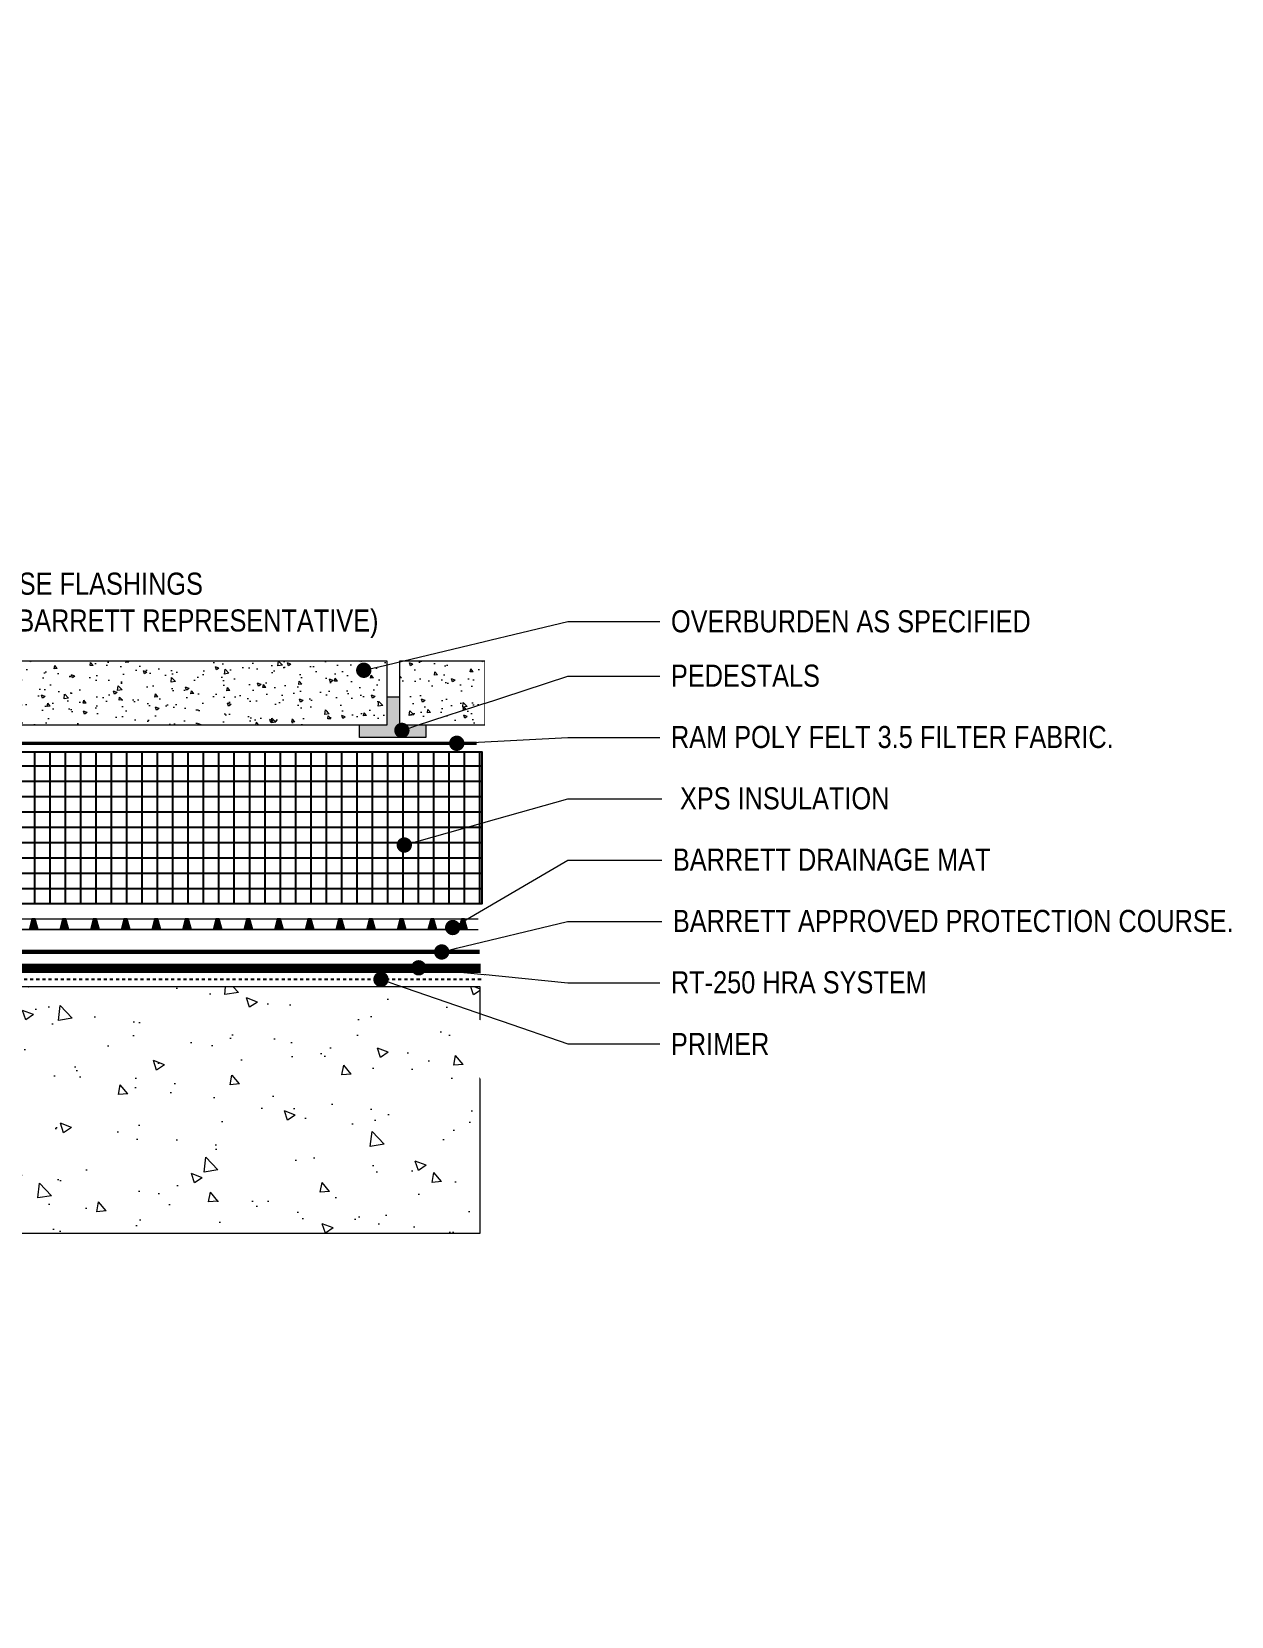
# Model space of a CAD drawing. Header units: inches. Extents: x -0.8 to 83.5, y -1.2 to 54.6.
# Drawn here: x 44.4 to 83.5, y 0 to 51.7 of the extents above; entities that cross this region are included whole.
import ezdxf
from ezdxf import colors
from ezdxf.entities.mleader import LeaderData, LeaderLine
from ezdxf.math import Vec2, Vec3

# ---------------------------------------------------------------- set-up
doc = ezdxf.new("R2010")
doc.units = ezdxf.units.IN
doc.header["$MEASUREMENT"] = 0
doc.set_wipeout_variables(frame=1)
for name, pattern in [('Dash', [0.25, 0.125, -0.125]), ('Dashed - Dense', [0.8, 0.5, -0.3]), ('DASHED2', [0.1875, 0.125, -0.0625]), ('Wipeout_Contour', [39.370079, 0, -39.370079])]:
    doc.linetypes.add(name, pattern=pattern)
for name, color, linetype, lineweight in [('Drainage Mat', 191, 'Continuous', 0), ('Others', 190, 'Continuous', 0), ('RAM POLY FELT 3.5 FILTER FABRIC.', 4, 'Dash', 0), ('RT-250 HRA SYSTEM LIQUID', 241, 'Continuous', 0), ('RT-250 HRA SYSTEM MESH', 3, 'Continuous', 0), ('Text', 20, 'Continuous', 0)]:
    doc.layers.add(name, color=color, linetype=linetype, lineweight=lineweight)
for name, color, linetype in [('Insulation Border', 8, 'Continuous'), ('Insulation Foam', 9, 'Continuous'), ('Primer', 32, 'DASHED2')]:
    doc.layers.add(name, color=color, linetype=linetype)
doc.layers.add('Protection Course', color=99, linetype='Dashed - Dense', lineweight=0, true_color=0x216123)
doc.styles.get("Standard").update_dxf_attribs({"font": ''})
doc.styles.get('Standard').set_extended_font_data('Arial Narrow')

# ---------------------------------------------------------------- blocks, each defined once
blk = doc.blocks.new('*U11')
at = {"layer": 'Drainage Mat'}
h = blk.add_hatch(color=256, dxfattribs=at)
h.dxf.hatch_style = 1
h.paths.add_polyline_path([(0.5, 0.343), (0.447, 0.343), (0.355, 0), (0.5, 0), (0.645, 0), (0.553, 0.343)])
at = {"layer": 'Drainage Mat', "linetype": 'Continuous'}
for points in [[(0, 0.343), (1, 0.343)], [(0, 0), (1, 0)]]:
    blk.add_lwpolyline(points, dxfattribs=at)
blk.add_lwpolyline([(0.5, 0.343), (0.447, 0.343), (0.355, 0), (0.5, 0), (0.645, 0), (0.553, 0.343)], close=True, dxfattribs=at)
blk = doc.blocks.new('*U12')
at = {"layer": 'Drainage Mat', "color": 0, "linetype": 'ByBlock', "lineweight": -2, "transparency": 16777216}
for p in [(16.997, 22.402), (17.997, 22.402), (18.997, 22.402), (19.997, 22.402), (20.997, 22.402), (21.997, 22.402), (22.997, 22.402), (23.997, 22.402), (24.997, 22.402), (25.997, 22.402), (26.997, 22.402), (27.997, 22.402), (28.997, 22.402), (29.997, 22.402), (30.997, 22.402), (31.997, 22.402), (32.997, 22.402), (33.997, 22.402), (34.997, 22.402), (35.997, 22.402), (36.997, 22.402), (37.997, 22.402), (38.997, 22.402), (39.997, 22.402), (40.997, 22.402), (41.997, 22.402), (42.997, 22.402), (43.997, 22.402), (44.997, 22.402), (45.997, 22.402), (46.997, 22.402), (47.997, 22.402), (48.997, 22.402), (49.997, 22.402), (50.997, 22.402), (51.997, 22.402), (52.997, 22.402), (53.997, 22.402), (54.997, 22.402), (55.997, 22.402), (56.997, 22.402), (57.997, 22.402)]:
    blk.add_blockref('*U11', p, dxfattribs=at)
blk = doc.blocks.new('_Dot')
at = {"color": 0, "linetype": 'ByBlock', "lineweight": -2}
blk.add_line((-0.5, 0), (-1, 0), dxfattribs=at)
at = {"color": 0, "linetype": 'ByBlock', "const_width": 0.5}
blk.add_lwpolyline([(-0.25, 0, 1), (0.25, 0, 1)], format="xyb", close=True, dxfattribs=at)

msp = doc.modelspace()

# ---------------------------------------------------------------- hatches: boundary and pattern name
at = {"layer": 'Insulation Foam'}
h = msp.add_hatch(dxfattribs=at)
h.set_pattern_fill('NET', color=256, scale=4)
h.set_pattern_definition([(0, (-101.4579, 22.73927), (0, 0.5), []), (90, (-101.4579, 22.73927), (-0.5, 3e-17), [])])
h.paths.add_polyline_path([(11.42505, 28.17715), (11.42053, 25.61849), (11.90284, 25.1051), (11.90043, 23.86533), (15.69695, 23.85697), (17.50429, 23.24768), (59.12614, 23.24852), (59.12614, 28.17715)])
at = {"layer": 'Others'}
h = msp.add_hatch(dxfattribs=at)
h.set_pattern_fill('CONCRETE___STRUCTURAL_0002', color=256, style=0, pattern_type=2)
h.set_pattern_definition([(130, (50.5038, 13.5372), (3.64368, 0.31878), [0.381, -4.191]), (185, (50.5038, 13.5372), (0.70486, 3.82114), [0.3048, -3.3528]), (79.5486, (50.2, 13.5107), (-2.93883, 3.50235), [0.3238, -3.5618]), (133.816, (50.5038, 14.553), (5.4216, 0.84084), [0.5715, -6.2865]), (83.364, (50.052, 14.483), (-4.7481, 4.9485), [0.4857, -5.3427]), (188.816, (50.504, 14.553), (-4.7481, 4.9485), [0.4572, -5.0292]), (159, (49.9958, 14.2992), (3.03229, 2.0453), [0.381, -4.191]), (214, (49.9958, 14.2992), (-1.23604, 3.68376), [0.3048, -3.3528]), (108.5486, (49.743, 14.1288), (-4.26833, 1.63845), [0.3238, -3.5618]), (142.5, (50.5038, 13.5372), (-0.061772, 1.6911), [0, -3.31216, 0, -3.4036, 0, -3.3655]), (172.5, (50.5038, 13.5372), (-1.336393, 2.00361), [0, -1.94056, 0, -3.23596, 0, -1.2827]), (212.5, (51.6366, 13.5372), (2.711818, 0.11458), [0, -1.27, 0, -3.9624, 0, -5.2578]), (222.5, (52.1446, 13.5372), (-2.96259, 0.50853), [0, -1.651, 0, -2.63144, 0, -3.7338])])
h.paths.add_polyline_path([(0, 51.67693), (0, 0), (10.38484, 0), (10.38484, 12.49453), (59.05712, 12.49453), (59.05712, 20.52485), (10.38484, 20.52485), (10.38484, 51.67693)])
h = msp.add_hatch(dxfattribs=at)
h.set_pattern_fill('CONCRETE___STRUCTURAL_0002', color=256, style=0, pattern_type=2)
h.set_pattern_definition([(130, (47.3801, 29.8841), (1.17164, 0.10251), [0.12251, -1.34764]), (185, (47.3801, 29.8841), (0.22665, 1.2287), [0.09801, -1.07811]), (79.549, (47.2825, 29.8756), (-0.945, 1.1262), [0.10412, -1.14531]), (133.816, (47.3801, 30.2108), (1.74334, 0.27037), [0.18377, -2.02145]), (83.364, (47.2348, 30.1883), (-1.52677, 1.59122), [0.15618, -1.71797]), (188.816, (47.38, 30.2108), (-1.52677, 1.59122), [0.147, -1.61716]), (159, (47.2167, 30.1291), (0.97505, 0.65768), [0.12251, -1.34764]), (214, (47.2167, 30.1291), (-0.39745, 1.18453), [0.09801, -1.07811]), (108.549, (47.1355, 30.0743), (-1.3725, 0.52685), [0.10412, -1.14531]), (142.5, (47.3801, 29.8841), (-0.019863, 0.543781), [0, -1.06504, 0, -1.094443, 0, -1.082192]), (172.5, (47.3801, 29.8841), (-0.429723, 0.64427), [0, -0.623996, 0, -1.040538, 0, -0.412458]), (212.5, (47.74436, 29.8841), (0.871998, 0.036843), [0, -0.408374, 0, -1.27413, 0, -1.69067]), (222.5, (47.9077, 29.8841), (-0.95263, 0.16352), [0, -0.530887, 0, -0.84615, 0, -1.20062])])
h.paths.add_polyline_path([(56.02383, 31.15265), (41.69091, 31.15265), (41.69091, 29.07491), (56.02383, 29.07491)])
h = msp.add_hatch(dxfattribs=at)
h.set_pattern_fill('CONCRETE___STRUCTURAL_0002', color=256, style=0, pattern_type=2)
h.set_pattern_definition([(130, (62.1204, 29.8841), (1.17164, 0.1025), [0.12251, -1.34764]), (185, (62.1204, 29.8841), (0.22665, 1.2287), [0.098, -1.0781]), (79.549, (62.0228, 29.8756), (-0.945, 1.1262), [0.10412, -1.14531]), (133.816, (62.1204, 30.2108), (1.74334, 0.27037), [0.18377, -2.02145]), (83.364, (61.9751, 30.1883), (-1.52677, 1.5912), [0.1562, -1.71797]), (188.816, (62.1204, 30.2108), (-1.52677, 1.5912), [0.147, -1.61716]), (159, (61.9571, 30.1291), (0.97505, 0.65768), [0.12251, -1.34764]), (214, (61.9571, 30.1291), (-0.39745, 1.18453), [0.098, -1.0781]), (108.549, (61.8758, 30.0743), (-1.3725, 0.52685), [0.10412, -1.14531]), (142.5, (62.1204, 29.8841), (-0.019863, 0.54378), [0, -1.06504, 0, -1.094443, 0, -1.08219]), (172.5, (62.1204, 29.8841), (-0.429723, 0.64427), [0, -0.623996, 0, -1.04054, 0, -0.41246]), (212.5, (62.4847, 29.8841), (0.871998, 0.036843), [0, -0.408374, 0, -1.27413, 0, -1.69067]), (222.5, (62.648, 29.8841), (-0.95263, 0.16352), [0, -0.53089, 0, -0.84615, 0, -1.20062])])
h.paths.add_polyline_path([(59.21792, 31.15265), (56.43123, 31.15265), (56.43123, 29.07491), (59.21792, 29.07491)])
msp.add_hatch(color=256, dxfattribs=at).paths.add_polyline_path([(57.28815, 29.07491), (57.28815, 28.66114), (55.12191, 28.66114), (55.12191, 29.07491), (56.02383, 29.07491), (56.02383, 29.98261), (56.43123, 29.98261), (56.43123, 29.07491)])

# ---------------------------------------------------------------- linework, layer by layer
at = {"layer": 'Drainage Mat'}
msp.add_lwpolyline([(58.41982, 22.40247), (16.99732, 22.40247)], dxfattribs=at)
at = {"layer": 'Insulation Border', "flags": 128}
msp.add_lwpolyline([(11.42505, 28.17715), (11.42053, 25.61849), (11.90284, 25.1051), (11.90043, 23.86533), (15.69695, 23.85697), (17.50429, 23.24768), (59.12614, 23.24852), (59.12614, 28.17715)], close=True, dxfattribs=at)
at = {"layer": 'Others', "flags": 128}
for points in [[(0, 51.67693), (0, 0), (10.38484, 0), (10.38484, 12.49453), (59.05712, 12.49453), (59.05712, 20.52485), (10.38484, 20.52485), (10.38484, 51.67693)], [(56.02383, 31.15265), (41.69091, 31.15265), (41.69091, 29.07491), (56.02383, 29.07491)], [(59.21792, 31.15265), (56.43123, 31.15265), (56.43123, 29.07491), (59.21792, 29.07491)], [(57.28815, 29.07491), (57.28815, 28.66114), (55.12191, 28.66114), (55.12191, 29.07491), (56.02383, 29.07491), (56.02383, 29.98261), (56.43123, 29.98261), (56.43123, 29.07491)]]:
    msp.add_lwpolyline(points, close=True, dxfattribs=at)
at = {"layer": 'Primer', "ltscale": 0.2}
msp.add_lwpolyline([(59.08585, 20.77041), (10.57096, 20.77041), (10.57096, 42.86432)], dxfattribs=at)
at = {"layer": 'Protection Course', "linetype": 'Dashed - Dense', "ltscale": 0.2, "const_width": 0.14148}
msp.add_lwpolyline([(59.04283, 21.6654), (17.24476, 21.6654), (15.43032, 22.27708), (11.78495, 22.28267)], dxfattribs=at)
at = {"layer": 'RAM POLY FELT 3.5 FILTER FABRIC.', "ltscale": 0.2, "const_width": 0.11517}
msp.add_lwpolyline([(11.57221, 31.62935), (11.57221, 28.47048), (58.94619, 28.47049)], dxfattribs=at)
at = {"layer": 'RT-250 HRA SYSTEM LIQUID', "const_width": 0.3}
msp.add_lwpolyline([(59.07343, 21.13153), (15.05119, 21.13153), (14.1717, 21.42682), (11.14179, 21.42682), (11.14179, 24.5421), (10.85434, 24.96444), (10.85152, 42.86432)], dxfattribs=at)
at = {"layer": 'RT-250 HRA SYSTEM MESH'}
msp.add_lwpolyline([(59.07343, 21.13153), (14.98796, 21.13153), (14.16888, 21.42682), (11.13897, 21.42682), (11.13897, 24.5421), (10.85293, 24.96444), (10.85293, 42.8355)], dxfattribs=at)

# ---------------------------------------------------------------- block references
at = {"layer": 'Drainage Mat'}
msp.add_blockref('*U12', (0, 0), dxfattribs=at)

# ---------------------------------------------------------------- leaders
at = {"layer": 'Text'}
ml = msp.add_multileader_mtext('Standard', dxfattribs=at)
ml.set_content('RAM HDR 327 SET IN RT-250 TYPICAL ALL 90 DEGREE BASE FLASHINGS \\Por POLYFELT 125 VP EMBEDDED IN RT-250 *(CONSULT A BARRETT REPRESENTATIVE)', color=256)
ml.set_leader_properties(color=256, lineweight=0)
ml.set_arrow_properties(name='DOT')
ml.build(insert=Vec2(0, 0))
ml.multileader.update_dxf_attribs({"text_left_attachment_type": 2, "text_right_attachment_type": 2, "dogleg_length": 0.36, "arrow_head_size": 0.5})
ctx = ml.context
ctx.base_point, ctx.char_height, ctx.arrow_head_size, ctx.landing_gap_size, ctx.plane_origin = Vec3(20.78617, 32.9576), 0.72, 0.5, 0.36, Vec3(10.77339, 22.69455)
ctx.left_attachment, ctx.right_attachment = 2, 2
notes = []
notes.append((ctx, [(1, (1, 1, 0), (18.34163, 32.9576), (1, 0), 2.44454, [(0, [(10.93931, 23.37691)], 0, [])])]))
ctx.mtext.insert, ctx.mtext.defined_height, ctx.mtext.flow_direction = Vec3(21.14617, 34.03621), 3.22093, 5
for ctx, leaders in notes:
    for number, flags, end, landing, length, lines in leaders:
        leader = LeaderData()
        leader.index, (leader.has_last_leader_line, leader.has_dogleg_vector, leader.attachment_direction) = number, flags
        leader.last_leader_point, leader.dogleg_vector, leader.dogleg_length = Vec3(end), Vec3(landing), length
        for number, points, colour, breaks in lines:
            line = LeaderLine()
            line.index, line.vertices, line.color, line.breaks = number, Vec3.list(points), colors.encode_raw_color(colour), breaks
            leader.lines.append(line)
        ctx.leaders.append(leader)

# ---------------------------------------------------------------- next in the draw order: wipeouts: each hides what was drawn before it
at = {"linetype": 'Wipeout_Contour', "ltscale": 411.211277}
msp.add_wipeout([(67.95798, 32.437), (59.21791, 32.43695), (59.21798, 20.41451), (67.39128, 4.37519), (57.71798, 19.6645), (59.21798, 19.41451), (59.21803, 11.70712), (67.9581, 11.70717)], dxfattribs=at)

# ---------------------------------------------------------------- next in the draw order: leaders
at = {"layer": 'Text'}
ml = msp.add_multileader_mtext('Standard', dxfattribs=at)
ml.set_content('OVERBURDEN AS SPECIFIED', color=256)
ml.set_leader_properties(color=256, lineweight=0)
ml.set_arrow_properties(name='DOT')
ml.build(insert=Vec2(0, 0))
ml.multileader.update_dxf_attribs({"text_left_attachment_type": 2, "text_right_attachment_type": 2, "dogleg_length": 11.28087, "arrow_head_size": 0.5})
ctx = ml.context
ctx.base_point, ctx.char_height, ctx.arrow_head_size, ctx.landing_gap_size, ctx.plane_origin = Vec3(64.91933, 32.43697), 0.72, 0.5, 0.36, Vec3(40.0498, 30.46782)
ctx.left_attachment, ctx.right_attachment = 2, 2
notes = []
notes.append((ctx, [(0, (1, 1, 0), (61.91933, 32.43697), (1, 0), 3, [(0, [(55.2628, 30.85271)], 0, [])])]))
ctx.mtext.insert, ctx.mtext.flow_direction = Vec3(65.27933, 32.80949), 5
ml = msp.add_multileader_mtext('Standard', dxfattribs=at)
ml.set_content('PEDESTALS', color=256)
ml.set_leader_properties(color=256, lineweight=0)
ml.set_arrow_properties(name='DOT')
ml.build(insert=Vec2(0, 0))
ml.multileader.update_dxf_attribs({"text_left_attachment_type": 2, "text_right_attachment_type": 2, "dogleg_length": 0.36, "arrow_head_size": 0.5})
ctx = ml.context
ctx.base_point, ctx.char_height, ctx.arrow_head_size, ctx.landing_gap_size, ctx.plane_origin = Vec3(64.91933, 30.66408), 0.72, 0.5, 0.36, Vec3(26.7878, 28.84369)
ctx.left_attachment, ctx.right_attachment = 2, 2
notes.append((ctx, [(0, (1, 1, 0), (61.91933, 30.66408), (1, 0), 3, [(0, [(56.5056, 28.89077)], 0, [])])]))
ctx.mtext.insert, ctx.mtext.flow_direction = Vec3(65.27933, 31.0366), 5
ml = msp.add_multileader_mtext('Standard', dxfattribs=at)
ml.set_content('RAM POLY FELT 3.5 FILTER FABRIC.', color=256)
ml.set_leader_properties(color=256, lineweight=0)
ml.set_arrow_properties(name='DOT')
ml.build(insert=Vec2(0, 0))
ml.multileader.update_dxf_attribs({"text_left_attachment_type": 2, "text_right_attachment_type": 2, "dogleg_length": 0.36, "arrow_head_size": 0.5})
ctx = ml.context
ctx.base_point, ctx.char_height, ctx.arrow_head_size, ctx.landing_gap_size, ctx.plane_origin = Vec3(64.91933, 28.66408), 0.72, 0.5, 0.36, Vec3(46.21021, 28.08936)
ctx.left_attachment, ctx.right_attachment = 2, 2
notes.append((ctx, [(0, (1, 1, 0), (61.91933, 28.66408), (1, 0), 3, [(0, [(58.29503, 28.47049)], 0, [])])]))
ctx.mtext.insert, ctx.mtext.flow_direction = Vec3(65.27933, 29.0366), 5
ml = msp.add_multileader_mtext('Standard', dxfattribs=at)
ml.set_content(' XPS INSULATION', color=256)
ml.set_leader_properties(color=256, lineweight=0)
ml.set_arrow_properties(name='DOT')
ml.build(insert=Vec2(0, 0))
ml.multileader.update_dxf_attribs({"text_left_attachment_type": 2, "text_right_attachment_type": 2, "dogleg_length": 0.36, "arrow_head_size": 0.5})
ctx = ml.context
ctx.base_point, ctx.char_height, ctx.arrow_head_size, ctx.landing_gap_size, ctx.plane_origin = Vec3(64.9831, 26.66408), 0.72, 0.5, 0.36, Vec3(60.30805, 25.39523)
ctx.left_attachment, ctx.right_attachment = 2, 2
notes.append((ctx, [(0, (1, 1, 0), (61.91933, 26.66408), (1, 0), 3.06377, [(0, [(56.58431, 25.152)], 0, [])])]))
ctx.mtext.insert, ctx.mtext.flow_direction = Vec3(65.3431, 27.0366), 5
ml = msp.add_multileader_mtext('Standard', dxfattribs=at)
ml.set_content('BARRETT DRAINAGE MAT', color=256)
ml.set_leader_properties(color=256, lineweight=0)
ml.set_arrow_properties(name='DOT')
ml.build(insert=Vec2(0, 0))
ml.multileader.update_dxf_attribs({"text_left_attachment_type": 2, "text_right_attachment_type": 2, "dogleg_length": 0.36, "arrow_head_size": 0.5})
ctx = ml.context
ctx.base_point, ctx.char_height, ctx.arrow_head_size, ctx.landing_gap_size, ctx.plane_origin = Vec3(64.9831, 24.66408), 0.72, 0.5, 0.36, Vec3(61.19831, 22.51216)
ctx.left_attachment, ctx.right_attachment = 2, 2
notes.append((ctx, [(0, (1, 1, 0), (61.91933, 24.66408), (1, 0), 3.06377, [(0, [(58.16373, 22.46259)], 0, [])])]))
ctx.mtext.insert, ctx.mtext.flow_direction = Vec3(65.3431, 25.0366), 5
ml = msp.add_multileader_mtext('Standard', dxfattribs=at)
ml.set_content('BARRETT APPROVED PROTECTION COURSE.', color=256)
ml.set_leader_properties(color=256, lineweight=0)
ml.set_arrow_properties(name='DOT')
ml.build(insert=Vec2(0, 0))
ml.multileader.update_dxf_attribs({"text_left_attachment_type": 2, "text_right_attachment_type": 2, "dogleg_length": 0.36, "arrow_head_size": 0.5})
ctx = ml.context
ctx.base_point, ctx.char_height, ctx.arrow_head_size, ctx.landing_gap_size, ctx.plane_origin = Vec3(64.9831, 22.66408), 0.72, 0.5, 0.36, Vec3(61.09431, 21.6654)
ctx.left_attachment, ctx.right_attachment = 2, 2
notes.append((ctx, [(0, (1, 1, 0), (61.90044, 22.66408), (1, 0), 3.08266, [(0, [(57.80442, 21.6654)], 0, [])])]))
ctx.mtext.insert, ctx.mtext.flow_direction = Vec3(65.3431, 23.0366), 5
ml = msp.add_multileader_mtext('Standard', dxfattribs=at)
ml.set_content('RT-250 HRA SYSTEM', color=256)
ml.set_leader_properties(color=256, lineweight=0)
ml.set_arrow_properties(name='DOT')
ml.build(insert=Vec2(0, 0))
ml.multileader.update_dxf_attribs({"text_left_attachment_type": 2, "text_right_attachment_type": 2, "dogleg_length": 0.36, "arrow_head_size": 0.5})
ctx = ml.context
ctx.base_point, ctx.char_height, ctx.arrow_head_size, ctx.landing_gap_size, ctx.plane_origin = Vec3(64.91933, 20.66408), 0.72, 0.5, 0.36, Vec3(58.5429, 21.13153)
ctx.left_attachment, ctx.right_attachment = 2, 2
notes.append((ctx, [(0, (1, 1, 0), (61.91933, 20.66408), (1, 0), 3, [(0, [(57.05238, 21.14831)], 0, [])])]))
ctx.mtext.insert, ctx.mtext.flow_direction = Vec3(65.27933, 21.0366), 5
ml = msp.add_multileader_mtext('Standard', dxfattribs=at)
ml.set_content('PRIMER', color=256)
ml.set_leader_properties(color=256, lineweight=0)
ml.set_arrow_properties(name='DOT')
ml.build(insert=Vec2(0, 0))
ml.multileader.update_dxf_attribs({"text_left_attachment_type": 2, "text_right_attachment_type": 2, "dogleg_length": 0.36, "arrow_head_size": 0.5})
ctx = ml.context
ctx.base_point, ctx.char_height, ctx.arrow_head_size, ctx.landing_gap_size, ctx.plane_origin = Vec3(64.91933, 18.66408), 0.72, 0.5, 0.36, Vec3(52.7183, 20.77041)
ctx.left_attachment, ctx.right_attachment = 2, 2
notes.append((ctx, [(0, (1, 1, 0), (61.91933, 18.66408), (1, 0), 3, [(0, [(55.82367, 20.77041)], 0, [])])]))
ctx.mtext.insert, ctx.mtext.width, ctx.mtext.flow_direction = Vec3(65.27933, 19.02408), 14.2675082, 5
for ctx, leaders in notes:
    for number, flags, end, landing, length, lines in leaders:
        leader = LeaderData()
        leader.index, (leader.has_last_leader_line, leader.has_dogleg_vector, leader.attachment_direction) = number, flags
        leader.last_leader_point, leader.dogleg_vector, leader.dogleg_length = Vec3(end), Vec3(landing), length
        for number, points, colour, breaks in lines:
            line = LeaderLine()
            line.index, line.vertices, line.color, line.breaks = number, Vec3.list(points), colors.encode_raw_color(colour), breaks
            leader.lines.append(line)
        ctx.leaders.append(leader)

doc.saveas('drawing.dxf')
